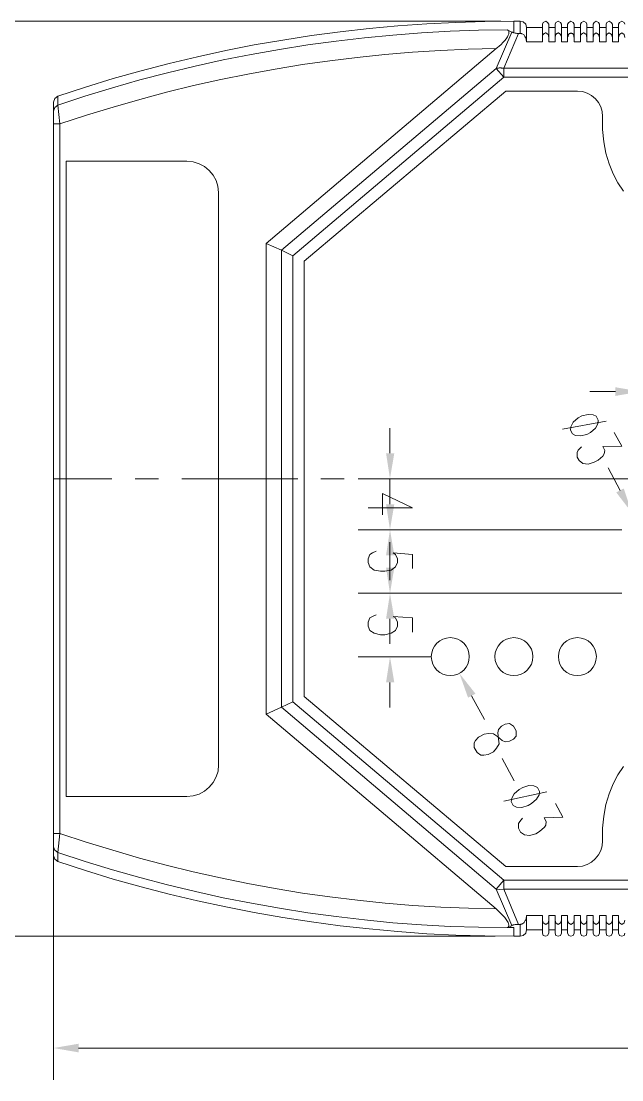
# Model space of a CAD drawing. Header units: millimetres. Extents: x 0 to 204, y 0 to 288.
# Drawn here: x 103.5 to 135.9, y 108.3 to 165.4 of the extents above; entities that cross this region are included whole.
import ezdxf

# ---------------------------------------------------------------- set-up
doc = ezdxf.new("R2010")
doc.units = ezdxf.units.MM

msp = doc.modelspace()

# ---------------------------------------------------------------- hatches: boundary and pattern name
h = msp.add_hatch(color=0)
h.dxf.hatch_style = 2
h.paths.add_polyline_path([(135.530167, 145.690167), (135.530167, 145.2245), (136.906, 145.457333)])
h = msp.add_hatch(color=0)
h.dxf.hatch_style = 2
h.paths.add_polyline_path([(123.592167, 142.134167), (123.147667, 142.134167), (123.359333, 140.758333)])
h = msp.add_hatch(color=0)
h.dxf.hatch_style = 2
h.paths.add_polyline_path([(135.974667, 140.229167), (135.5725, 140.0175), (136.419167, 138.916833)])
h = msp.add_hatch(color=0)
h.dxf.hatch_style = 2
h.paths.add_polyline_path([(123.592167, 139.3825), (123.147667, 139.3825), (123.359333, 138.006667)])
h = msp.add_hatch(color=0)
h.dxf.hatch_style = 2
h.paths.add_polyline_path([(123.592167, 136.630833), (123.147667, 136.630833), (123.359333, 138.006667)])
h = msp.add_hatch(color=0)
h.dxf.hatch_style = 2
h.paths.add_polyline_path([(123.592167, 135.9535), (123.147667, 135.9535), (123.359333, 134.577667)])
h = msp.add_hatch(color=0)
h.dxf.hatch_style = 2
h.paths.add_polyline_path([(123.592167, 133.201833), (123.147667, 133.201833), (123.359333, 134.577667)])
h = msp.add_hatch(color=0)
h.dxf.hatch_style = 2
h.paths.add_polyline_path([(123.592167, 129.772833), (123.147667, 129.772833), (123.359333, 131.148667)])
h = msp.add_hatch(color=0)
h.dxf.hatch_style = 2
h.paths.add_polyline_path([(127.973667, 129.159), (127.5715, 128.947333), (127.105833, 130.259667)])
h = msp.add_hatch(color=0)
h.dxf.hatch_style = 2
h.paths.add_polyline_path([(106.553, 110.278333), (106.553, 109.812667), (105.198333, 110.0455)])

# ---------------------------------------------------------------- linework, layer by layer
at = {"color": 0, "lineweight": 0}
for points in [[(129.3495, 165.438667), (98.806, 165.438667)], [(130.048, 165.438667), (128.482132, 165.421405), (126.916838, 165.372792), (125.352777, 165.292817), (123.790604, 165.181475), (122.230978, 165.038757), (120.674557, 164.864655), (119.121996, 164.659162), (117.573954, 164.42227), (116.031088, 164.153971), (114.494055, 163.854257), (112.963513, 163.523121), (111.440119, 163.160555), (109.92453, 162.76655), (108.417403, 162.341101), (106.919396, 161.884198), (105.431167, 161.395833)], [(130.048, 165.438667), (130.048, 164.803667)], [(130.048, 165.438667), (130.386667, 165.438667)], [(130.386667, 164.7825), (130.386667, 165.438667)], [(130.725333, 165.1), (130.683, 165.269333), (130.556, 165.396333), (130.386667, 165.438667)], [(130.725333, 165.1), (131.593167, 165.1)], [(130.725333, 165.1), (130.725333, 164.316833)], [(131.931833, 165.269333), (131.868333, 165.375167), (131.7625, 165.438667), (131.6355, 165.375167), (131.593167, 165.269333)], [(131.593167, 165.269333), (131.593167, 164.316833)], [(131.931833, 165.269333), (131.931833, 164.316833)], [(131.931833, 165.1), (132.2705, 165.1)], [(132.609167, 165.269333), (132.566833, 165.375167), (132.439833, 165.438667), (132.312833, 165.375167), (132.2705, 165.269333)], [(132.2705, 165.269333), (132.2705, 164.316833)], [(132.609167, 165.269333), (132.609167, 164.316833)], [(132.609167, 165.1), (132.947833, 165.1)], [(133.307667, 165.269333), (133.244167, 165.375167), (133.117167, 165.438667), (133.011333, 165.375167), (132.947833, 165.269333)], [(132.947833, 165.269333), (132.947833, 164.316833)], [(133.307667, 165.269333), (133.307667, 164.316833)], [(133.307667, 165.1), (133.646333, 165.1)], [(133.985, 165.269333), (133.942667, 165.375167), (133.815667, 165.438667), (133.688667, 165.375167), (133.646333, 165.269333)], [(133.646333, 165.269333), (133.646333, 164.316833)], [(133.985, 165.269333), (133.985, 164.316833)], [(133.985, 165.1), (134.323667, 165.1)], [(134.662333, 165.269333), (134.62, 165.375167), (134.493, 165.438667), (134.387167, 165.375167), (134.323667, 165.269333)], [(134.323667, 165.269333), (134.323667, 164.316833)], [(134.662333, 165.269333), (134.662333, 164.316833)], [(134.662333, 165.1), (135.022167, 165.1)], [(135.360833, 165.269333), (135.297333, 165.375167), (135.1915, 165.438667), (135.0645, 165.375167), (135.022167, 165.269333)], [(135.022167, 165.269333), (135.022167, 164.316833)], [(135.360833, 165.269333), (135.360833, 164.316833)], [(135.360833, 165.1), (135.6995, 165.1)], [(136.038167, 165.269333), (135.995833, 165.375167), (135.868833, 165.438667), (135.741833, 165.375167), (135.6995, 165.269333)], [(135.6995, 165.269333), (135.6995, 164.316833)], [(129.688167, 164.973), (128.144606, 164.947071), (126.601767, 164.89095), (125.060281, 164.80459), (123.520779, 164.687945), (121.983891, 164.540967), (120.45025, 164.363611), (118.920485, 164.15583), (117.395228, 163.917577), (115.87511, 163.648806), (114.360761, 163.349471), (112.852813, 163.019525), (111.351897, 162.658921), (109.858643, 162.267613), (108.373683, 161.845555), (106.897647, 161.392699), (105.431167, 160.909)], [(129.688167, 164.973), (129.709333, 164.951833), (129.7305, 164.951833), (129.751667, 164.9095), (129.772833, 164.888333), (129.772833, 164.761333), (129.7305, 164.676667), (129.694533, 164.587982), (129.632273, 164.490003), (129.550666, 164.387196), (129.456656, 164.284025), (129.357189, 164.184955), (129.259211, 164.094451), (129.169666, 164.016978), (129.0955, 163.957)], [(129.0955, 162.8775), (129.942167, 164.846)], [(129.497667, 162.898667), (130.302, 164.7825)], [(129.942167, 164.846), (129.688167, 164.973)], [(129.942167, 164.846), (129.963333, 164.846), (129.9845, 164.824833), (130.026833, 164.824833), (130.048, 164.803667)], [(130.048, 164.803667), (130.116014, 164.794357), (130.161903, 164.785807), (130.21434, 164.780896), (130.302, 164.7825)], [(130.302, 164.7825), (130.386667, 164.7825)], [(130.725333, 164.316833), (130.725333, 164.4015), (130.704167, 164.422667), (130.704167, 164.465), (130.700066, 164.517884), (130.676385, 164.565012), (130.645429, 164.60976), (130.6195, 164.6555), (130.598333, 164.676667), (130.577167, 164.719), (130.4925, 164.761333), (130.471333, 164.761333), (130.450167, 164.7825), (130.386667, 164.7825)], [(131.931833, 164.549667), (131.931833, 164.613167), (131.910667, 164.634333), (131.910667, 164.6555), (131.888971, 164.71265), (131.847167, 164.761333), (131.826, 164.7825), (131.804833, 164.7825), (131.783667, 164.803667), (131.741333, 164.803667), (131.720167, 164.7825), (131.677833, 164.7825), (131.656667, 164.761333), (131.656667, 164.740167), (131.6355, 164.740167), (131.6355, 164.719), (131.614333, 164.697833), (131.614333, 164.676667), (131.593167, 164.6555), (131.593167, 164.549667)], [(132.609167, 164.549667), (132.609167, 164.634333), (132.588, 164.6555), (132.588, 164.697833), (132.566833, 164.719), (132.566833, 164.740167), (132.545667, 164.740167), (132.5245, 164.761333), (132.5245, 164.7825), (132.482167, 164.7825), (132.461, 164.803667), (132.418667, 164.803667), (132.3975, 164.7825), (132.355167, 164.7825), (132.355167, 164.761333), (132.334, 164.740167), (132.312833, 164.740167), (132.312833, 164.719), (132.291667, 164.697833), (132.291667, 164.6555), (132.2705, 164.634333), (132.2705, 164.549667)], [(133.307667, 164.549667), (133.307667, 164.570833), (133.2865, 164.592), (133.2865, 164.676667), (133.265333, 164.697833), (133.265333, 164.719), (133.201833, 164.7825), (133.1595, 164.7825), (133.138333, 164.803667), (133.117167, 164.803667), (133.096, 164.7825), (133.053667, 164.7825), (132.990167, 164.719), (132.990167, 164.697833), (132.969, 164.676667), (132.969, 164.613167), (132.947833, 164.592), (132.947833, 164.549667)], [(133.985, 164.549667), (133.985, 164.613167), (133.963833, 164.634333), (133.963833, 164.697833), (133.942667, 164.719), (133.942667, 164.740167), (133.9215, 164.740167), (133.900333, 164.761333), (133.879167, 164.7825), (133.858, 164.7825), (133.836833, 164.803667), (133.7945, 164.803667), (133.773333, 164.7825), (133.731, 164.7825), (133.709833, 164.761333), (133.709833, 164.740167), (133.688667, 164.740167), (133.688667, 164.719), (133.6675, 164.697833), (133.6675, 164.676667), (133.646333, 164.6555), (133.646333, 164.549667)], [(134.662333, 164.549667), (134.62, 164.719), (134.493, 164.803667), (134.366, 164.719), (134.323667, 164.549667)], [(135.360833, 164.549667), (135.3185, 164.719), (135.1915, 164.803667), (135.043333, 164.719), (135.022167, 164.549667)], [(136.038167, 164.549667), (135.995833, 164.719), (135.868833, 164.803667), (135.741833, 164.719), (135.6995, 164.549667)], [(129.0955, 163.957), (127.585945, 163.921262), (126.08122, 163.856386), (124.581352, 163.76238), (123.086366, 163.639252), (121.59629, 163.487009), (120.111149, 163.30566), (118.630971, 163.095212), (117.15578, 162.855672), (115.685605, 162.587049), (114.22047, 162.28935), (112.760403, 161.962583), (111.305429, 161.606756), (109.855576, 161.221876), (108.410869, 160.807952), (106.971335, 160.364991), (105.537, 159.893)], [(116.670667, 153.437167), (129.0955, 163.957)], [(130.725333, 164.316833), (131.593167, 164.316833)], [(131.931833, 164.316833), (132.2705, 164.316833)], [(132.609167, 164.316833), (132.947833, 164.316833)], [(133.307667, 164.316833), (133.646333, 164.316833)], [(133.985, 164.316833), (134.323667, 164.316833)], [(134.662333, 164.316833), (135.022167, 164.316833)], [(135.360833, 164.316833), (135.6995, 164.316833)], [(129.0955, 162.8775), (117.496167, 153.077333)], [(129.497667, 162.898667), (129.435068, 162.897058), (129.399242, 162.899097), (129.381209, 162.903566), (129.362605, 162.914934), (129.344076, 162.919403), (129.307423, 162.921442), (129.243667, 162.919833), (129.2225, 162.898667), (129.137833, 162.898667), (129.116667, 162.8775), (129.0955, 162.8775)], [(129.0955, 162.8775), (129.497667, 162.411833)], [(129.497667, 162.411833), (129.497667, 162.898667)], [(151.151167, 162.898667), (129.497667, 162.898667)], [(129.497667, 162.411833), (118.11, 152.781)], [(151.151167, 162.411833), (129.497667, 162.411833)], [(129.6035, 161.671), (118.723833, 152.484667)], [(129.6035, 161.671), (133.477, 161.671)], [(134.831667, 160.295167), (134.811122, 160.566478), (134.735639, 160.820546), (134.611432, 161.051803), (134.444714, 161.254678), (134.241698, 161.423604), (134.008598, 161.553012), (133.751627, 161.637334), (133.477, 161.671)], [(105.431167, 161.395833), (105.261833, 161.268833), (105.198333, 161.078333)], [(105.198333, 120.438333), (105.198333, 161.078333)], [(105.431167, 160.909), (105.431167, 161.395833)], [(105.198333, 160.5915), (105.261833, 160.782), (105.431167, 160.909)], [(105.537, 159.893), (105.431167, 160.909)], [(134.831667, 160.295167), (134.831667, 159.596667)], [(105.198333, 159.893), (105.537, 159.893)], [(105.537, 121.623667), (105.537, 159.893)], [(134.831667, 159.596667), (134.897871, 158.935555), (135.017702, 158.317074), (135.187584, 157.741227), (135.403944, 157.208015), (135.663205, 156.71744), (135.961793, 156.269505)], [(105.875667, 157.882167), (105.875667, 123.613333)], [(112.395, 157.882167), (105.875667, 157.882167)], [(114.1095, 156.188833), (114.076214, 156.531), (113.975505, 156.849448), (113.815223, 157.137396), (113.60322, 157.388057), (113.347345, 157.594649), (113.05545, 157.750388), (112.735384, 157.848488), (112.395, 157.882167)], [(114.1095, 125.327833), (114.1095, 156.188833)], [(116.670667, 153.437167), (116.670667, 128.058333)], [(116.670667, 153.437167), (117.496167, 153.077333)], [(117.496167, 153.077333), (117.496167, 128.439333)], [(117.496167, 153.077333), (118.11, 152.781)], [(118.11, 152.781), (118.11, 128.7145)], [(118.723833, 152.484667), (118.723833, 129.010833)], [(135.530167, 145.457333), (134.154333, 145.457333)], [(123.359333, 142.134167), (123.359333, 143.488833)], [(135.022167, 143.869833), (132.672667, 143.425333)], [(135.466667, 143.256), (135.868833, 142.515167), (134.852833, 142.494), (134.958667, 142.282333), (134.916333, 142.091833), (134.852833, 141.964833), (134.598833, 141.753167), (134.387167, 141.647333), (134.0485, 141.5415), (133.773333, 141.583833), (133.561667, 141.732), (133.455833, 141.9225), (133.455833, 142.1765), (133.519333, 142.3035), (133.688667, 142.472833)], [(135.128, 141.351), (135.784167, 140.123333)], [(105.198333, 140.758333), (108.352167, 140.758333)], [(109.601, 140.758333), (110.871, 140.758333)], [(112.119833, 140.758333), (118.385167, 140.758333)], [(119.634, 140.758333), (120.882833, 140.758333)], [(133.371167, 140.758333), (121.644833, 140.758333)], [(122.152833, 140.758333), (128.418167, 140.758333)], [(123.359333, 139.3825), (123.359333, 140.758333)], [(129.667, 140.758333), (130.915833, 140.758333)], [(132.185833, 140.758333), (138.451167, 140.758333)], [(124.565833, 139.192), (122.957167, 139.954), (122.957167, 138.811)], [(124.565833, 139.192), (122.174, 139.192)], [(135.868833, 138.006667), (121.644833, 138.006667)], [(124.206, 138.006667), (121.644833, 138.006667)], [(123.359333, 135.9535), (123.359333, 137.329333)], [(124.565833, 135.911167), (124.565833, 136.673167), (123.528667, 136.757833), (123.655667, 136.673167), (123.7615, 136.440333), (123.7615, 136.228667), (123.655667, 135.995833), (123.422833, 135.8265), (123.084167, 135.763), (122.851333, 135.763), (122.512667, 135.8265), (122.279833, 135.995833), (122.174, 136.228667), (122.174, 136.440333), (122.279833, 136.673167), (122.406833, 136.757833), (122.6185, 136.8425)], [(123.359333, 136.630833), (123.359333, 135.276167)], [(135.868833, 134.577667), (121.644833, 134.577667)], [(124.3965, 134.577667), (125.073833, 134.577667)], [(124.565833, 132.482167), (124.565833, 133.244167), (123.528667, 133.328833), (123.655667, 133.244167), (123.7615, 133.011333), (123.7615, 132.799667), (123.655667, 132.566833), (123.422833, 132.418667), (123.084167, 132.334), (122.851333, 132.334), (122.512667, 132.418667), (122.279833, 132.566833), (122.174, 132.799667), (122.174, 133.011333), (122.279833, 133.244167), (122.406833, 133.328833), (122.6185, 133.4135)], [(123.359333, 133.201833), (123.359333, 131.847167)], [(125.581833, 131.148667), (121.644833, 131.148667)], [(123.359333, 129.772833), (123.359333, 128.418167)], [(117.496167, 128.439333), (118.11, 128.7145)], [(118.11, 128.7145), (129.497667, 119.104833)], [(118.723833, 129.010833), (129.6035, 119.845667)], [(128.4605, 127.762), (127.762, 129.053167)], [(116.670667, 128.058333), (117.496167, 128.439333)], [(116.670667, 128.058333), (129.0955, 117.559667)], [(117.496167, 128.439333), (129.0955, 118.618)], [(129.413, 125.6665), (130.069167, 124.46)], [(112.395, 123.613333), (112.733243, 123.646315), (113.053068, 123.74708), (113.345981, 123.907641), (113.603484, 124.12001), (113.817084, 124.376201), (113.978283, 124.668227), (114.078587, 124.9881), (114.1095, 125.327833)], [(135.95621, 125.228938), (135.657877, 124.780624), (135.399111, 124.289627), (135.18351, 123.755948), (135.014671, 123.179588), (134.896191, 122.56055), (134.831667, 121.898833)], [(105.875667, 123.613333), (112.395, 123.613333)], [(131.826, 123.867333), (129.497667, 123.359333)], [(132.291667, 123.232333), (132.693833, 122.4915), (131.677833, 122.470333), (131.783667, 122.258667), (131.7625, 122.068167), (131.699, 121.962333), (131.423833, 121.7295), (131.233333, 121.6025), (130.894667, 121.517833), (130.6195, 121.539), (130.407833, 121.687167), (130.302, 121.898833), (130.302, 122.152833), (130.3655, 122.258667), (130.513667, 122.449167)], [(134.831667, 121.898833), (134.831667, 121.2215)], [(105.198333, 121.623667), (105.537, 121.623667)], [(105.431167, 120.5865), (105.537, 121.623667)], [(105.537, 121.623667), (106.961483, 121.153598), (108.39504, 120.711146), (109.837095, 120.296564), (111.287074, 119.910109), (112.744401, 119.552037), (114.208502, 119.222604), (115.6788, 118.922065), (117.154722, 118.650676), (118.635691, 118.408693), (120.121133, 118.196372), (121.610472, 118.013968), (123.103134, 117.861738), (124.598543, 117.739937), (126.096123, 117.648821), (127.595301, 117.588646), (129.0955, 117.559667)], [(133.477, 119.845667), (133.742034, 119.860349), (133.996741, 119.93885), (134.232613, 120.07173), (134.441142, 120.249553), (134.613819, 120.46288), (134.742138, 120.702272), (134.81759, 120.958291), (134.831667, 121.2215)], [(105.198333, 120.904), (105.261833, 120.7135), (105.431167, 120.5865)], [(105.198333, 120.5865), (105.198333, 108.331)], [(105.431167, 120.5865), (106.899112, 120.108899), (108.376142, 119.659884), (109.861686, 119.239756), (111.355171, 118.848816), (112.856025, 118.487365), (114.363676, 118.155703), (115.877552, 117.854131), (117.39708, 117.58295), (118.92169, 117.342461), (120.450808, 117.132964), (121.983863, 116.95476), (123.520283, 116.808151), (125.059495, 116.693436), (126.600928, 116.610916), (128.144009, 116.560893), (129.688167, 116.543667)], [(105.431167, 120.099667), (105.431167, 120.5865)], [(105.198333, 120.438333), (105.261833, 120.226667), (105.431167, 120.099667)], [(105.431167, 120.099667), (106.920268, 119.616257), (108.418922, 119.162963), (109.926495, 118.739962), (111.442351, 118.34743), (112.965858, 117.985545), (114.496381, 117.654483), (116.033286, 117.35442), (117.575939, 117.085533), (119.123705, 116.848), (120.675952, 116.641997), (122.232044, 116.4677), (123.791348, 116.325286), (125.35323, 116.214933), (126.917055, 116.136816), (128.48219, 116.091113), (130.048, 116.078)], [(133.477, 119.845667), (129.6035, 119.845667)], [(129.497667, 119.104833), (129.0955, 118.618)], [(129.497667, 118.618), (129.497667, 119.104833)], [(129.497667, 119.104833), (151.151167, 119.104833)], [(129.942167, 116.6495), (129.0955, 118.618)], [(129.0955, 118.618), (129.286, 118.596833), (129.497667, 118.618)], [(129.497667, 118.618), (151.151167, 118.618)], [(130.302, 116.713), (129.497667, 118.618)], [(129.0955, 117.559667), (129.561167, 117.094), (129.7305, 116.818833), (129.772833, 116.670667), (129.751667, 116.586), (129.688167, 116.543667)], [(130.386667, 116.713), (130.407833, 116.713), (130.429, 116.734167), (130.4925, 116.734167), (130.4925, 116.755333), (130.562168, 116.789382), (130.597672, 116.818966), (130.622923, 116.859067), (130.661833, 116.924667), (130.683, 116.967), (130.704167, 116.988167), (130.704167, 117.072833), (130.725333, 117.115167), (130.725333, 117.199833)], [(131.593167, 117.199833), (130.725333, 117.199833)], [(130.725333, 117.199833), (130.725333, 116.416667)], [(131.593167, 117.199833), (131.593167, 116.247333)], [(131.931833, 117.199833), (131.931833, 116.247333)], [(132.2705, 117.199833), (131.931833, 117.199833)], [(132.2705, 117.199833), (132.2705, 116.247333)], [(132.609167, 117.199833), (132.609167, 116.247333)], [(132.947833, 117.199833), (132.609167, 117.199833)], [(132.947833, 117.199833), (132.947833, 116.247333)], [(133.307667, 117.199833), (133.307667, 116.247333)], [(133.646333, 117.199833), (133.307667, 117.199833)], [(133.646333, 117.199833), (133.646333, 116.247333)], [(133.985, 117.199833), (133.985, 116.247333)], [(134.323667, 117.199833), (133.985, 117.199833)], [(134.323667, 117.199833), (134.323667, 116.247333)], [(134.662333, 117.199833), (134.662333, 116.247333)], [(135.022167, 117.199833), (134.662333, 117.199833)], [(135.022167, 117.199833), (135.022167, 116.247333)], [(135.360833, 117.199833), (135.360833, 116.247333)], [(135.6995, 117.199833), (135.360833, 117.199833)], [(135.6995, 117.199833), (135.6995, 116.247333)], [(129.688167, 116.543667), (129.815167, 116.586), (129.878667, 116.628333), (129.942167, 116.6495)], [(129.688167, 116.543667), (130.048, 116.543667)], [(130.302, 116.713), (130.1115, 116.713), (130.069167, 116.691833), (130.005667, 116.691833), (129.9845, 116.670667), (129.963333, 116.670667), (129.942167, 116.6495)], [(130.048, 116.078), (130.048, 116.543667)], [(130.386667, 116.713), (130.302, 116.713)], [(130.386667, 116.078), (130.386667, 116.713)], [(131.931833, 116.945833), (131.8895, 116.797667), (131.7625, 116.713), (131.6355, 116.797667), (131.593167, 116.945833)], [(132.609167, 116.945833), (132.566833, 116.797667), (132.439833, 116.713), (132.312833, 116.797667), (132.2705, 116.945833)], [(133.307667, 116.945833), (133.265333, 116.797667), (133.117167, 116.713), (132.990167, 116.797667), (132.947833, 116.945833)], [(133.985, 116.945833), (133.942667, 116.797667), (133.815667, 116.713), (133.688667, 116.797667), (133.646333, 116.945833)], [(134.662333, 116.945833), (134.62, 116.797667), (134.493, 116.713), (134.366, 116.797667), (134.323667, 116.945833)], [(135.360833, 116.945833), (135.3185, 116.797667), (135.1915, 116.713), (135.043333, 116.797667), (135.022167, 116.945833)], [(136.038167, 116.945833), (135.995833, 116.797667), (135.868833, 116.713), (135.741833, 116.797667), (135.6995, 116.945833)], [(129.032, 116.078), (98.806, 116.078)], [(130.386667, 116.078), (130.048, 116.078)], [(130.386667, 116.078), (130.556, 116.120333), (130.683, 116.247333), (130.725333, 116.416667)], [(131.593167, 116.416667), (130.725333, 116.416667)], [(131.593167, 116.247333), (131.6355, 116.120333), (131.7625, 116.078), (131.868333, 116.120333), (131.931833, 116.247333)], [(132.2705, 116.416667), (131.931833, 116.416667)], [(132.2705, 116.247333), (132.312833, 116.120333), (132.439833, 116.078), (132.566833, 116.120333), (132.609167, 116.247333)], [(132.947833, 116.416667), (132.609167, 116.416667)], [(132.947833, 116.247333), (133.011333, 116.120333), (133.117167, 116.078), (133.244167, 116.120333), (133.307667, 116.247333)], [(133.646333, 116.416667), (133.307667, 116.416667)], [(133.646333, 116.247333), (133.688667, 116.120333), (133.815667, 116.078), (133.942667, 116.120333), (133.985, 116.247333)], [(134.323667, 116.416667), (133.985, 116.416667)], [(134.323667, 116.247333), (134.387167, 116.120333), (134.493, 116.078), (134.62, 116.120333), (134.662333, 116.247333)], [(135.022167, 116.416667), (134.662333, 116.416667)], [(135.022167, 116.247333), (135.0645, 116.120333), (135.1915, 116.078), (135.297333, 116.120333), (135.360833, 116.247333)], [(135.6995, 116.416667), (135.360833, 116.416667)], [(135.6995, 116.247333), (135.741833, 116.120333), (135.868833, 116.078), (135.995833, 116.120333), (136.038167, 116.247333)], [(106.553, 110.0455), (136.546167, 110.0455)]]:
    msp.add_lwpolyline(points, dxfattribs=at)
for points in [[(134.493, 144.123833), (134.323667, 144.2085), (134.0485, 144.229667), (133.709833, 144.145), (133.519333, 144.039167), (133.244167, 143.806333), (133.117167, 143.552333), (133.096, 143.383), (133.201833, 143.171333), (133.371167, 143.086667), (133.646333, 143.0655), (133.985, 143.150167), (134.1755, 143.256), (134.450667, 143.488833), (134.577667, 143.721667), (134.598833, 143.912167)], [(130.026833, 127.402167), (129.815167, 127.550333), (129.582333, 127.508), (129.370667, 127.402167), (129.2225, 127.232833), (129.180167, 127.042333), (129.2225, 126.703667), (129.243667, 126.449667), (129.116667, 126.216833), (128.947333, 126.026333), (128.651, 125.878167), (128.418167, 125.835833), (128.27, 125.835833), (128.058333, 125.984), (127.910167, 126.259167), (127.910167, 126.513167), (127.973667, 126.640167), (128.143, 126.8095), (128.439333, 126.978833), (128.672167, 127.021167), (128.947333, 127), (129.159, 126.851833), (129.413, 126.640167), (129.582333, 126.5555), (129.815167, 126.597833), (130.026833, 126.703667), (130.175, 126.873), (130.175, 127.148167)], [(131.318, 124.100167), (131.1275, 124.184833), (130.852333, 124.206), (130.534833, 124.100167), (130.323167, 123.994333), (130.069167, 123.7615), (129.942167, 123.528667), (129.899833, 123.338167), (130.005667, 123.1265), (130.196167, 123.041833), (130.471333, 123.020667), (130.81, 123.1265), (131.0005, 123.232333), (131.275667, 123.465167), (131.402667, 123.698), (131.423833, 123.8885)]]:
    msp.add_lwpolyline(points, close=True, dxfattribs=at)
for centre, radius in [((126.615293, 131.15925), 1.025402), ((130.044886, 131.15925), 1.025106), ((133.473886, 131.15925), 1.025106)]:
    msp.add_circle(centre, radius, dxfattribs=at)

doc.saveas('drawing.dxf')
